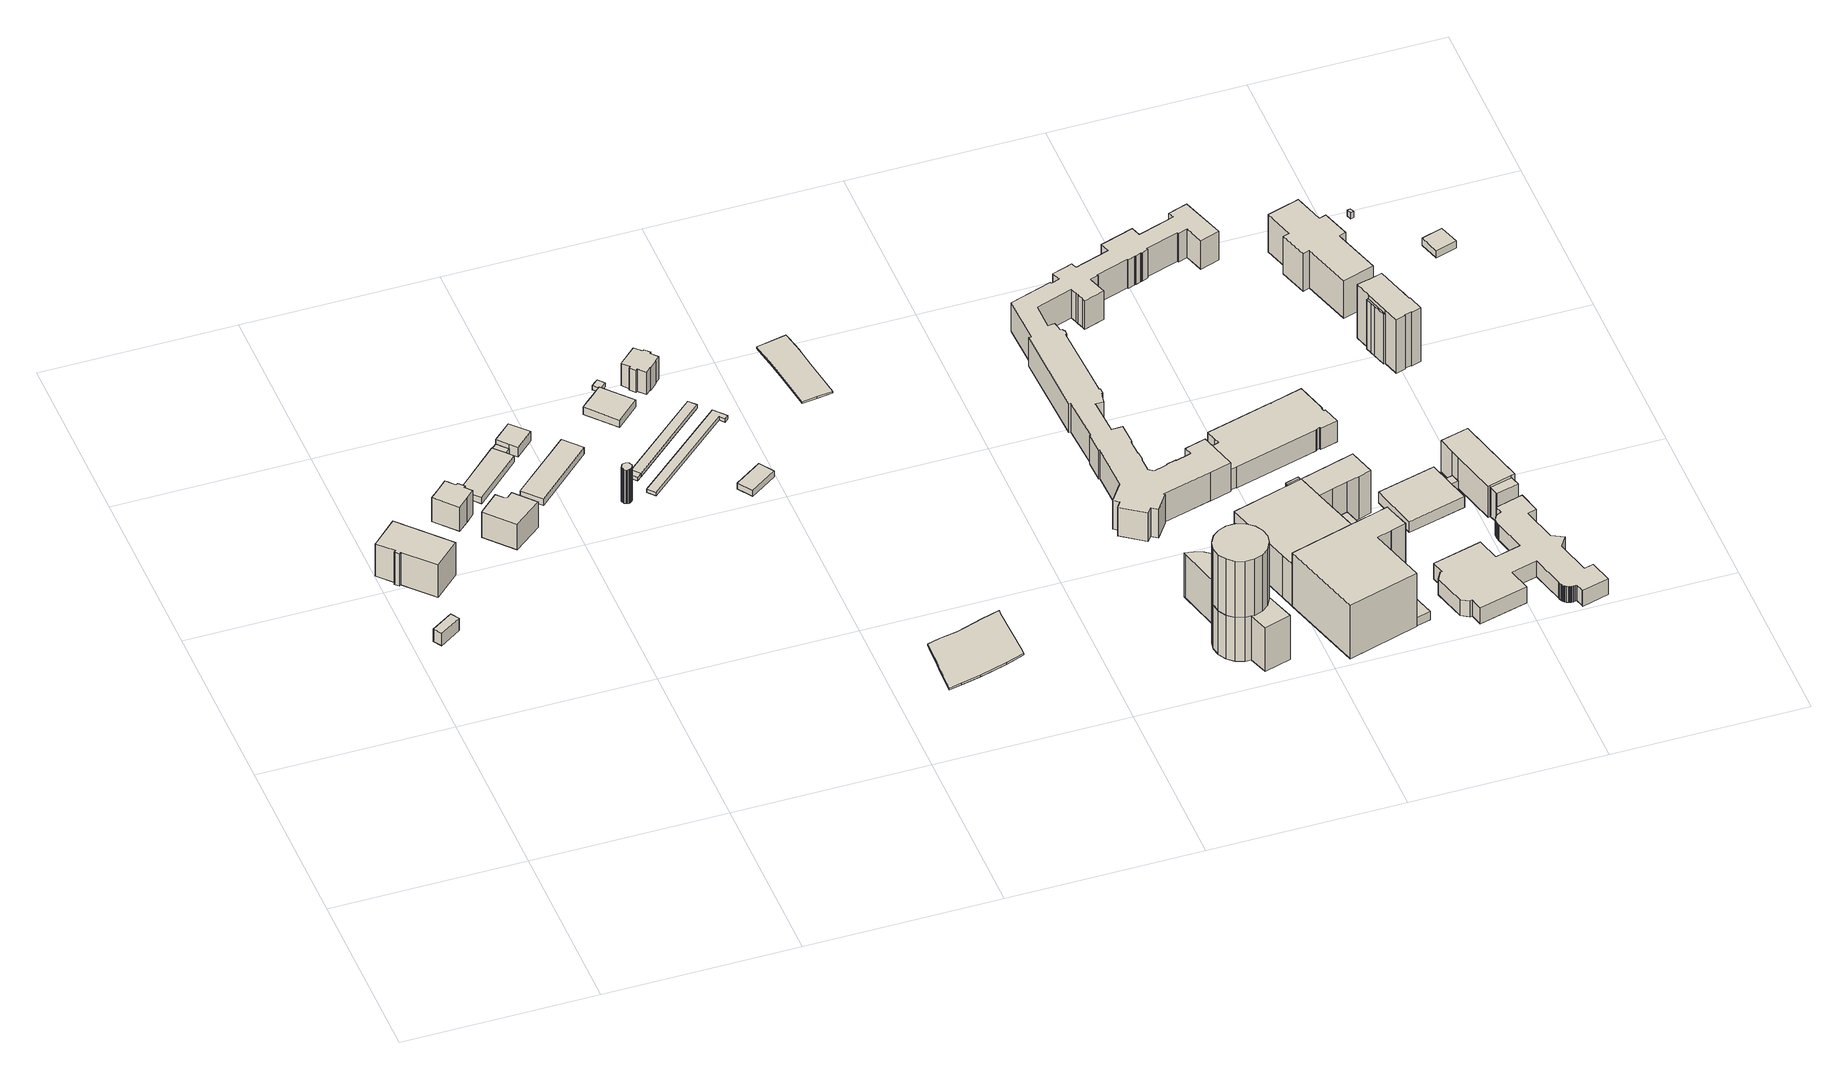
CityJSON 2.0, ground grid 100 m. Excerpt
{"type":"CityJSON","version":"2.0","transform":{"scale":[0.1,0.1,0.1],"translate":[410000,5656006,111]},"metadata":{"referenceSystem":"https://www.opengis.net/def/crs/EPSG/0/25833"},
"CityObjects":{
"building1":{"type":"Building","attributes":{"Gemeindeschluessel":14612000,"Dachorientierung":0,"MittlereTraufHoehe":121.78,"ObjektHoehe":7.71,"BodenHoehe":114.07,"Geometrietyp2DReferenz":"3000","BezugspunktDach":"2000","AbsoluteHoehe":121.78,"Dachflaeche":65.13,"measuredHeight":7.71,"function":"31001_9998","storeysAboveGround":3},"geometry":[{"type":"Solid","lod":"1","boundaries":[[[[0,1,2,3]],[[4,5,6,7]],[[3,5,4,0]],[[2,6,5,3]],[[1,7,6,2]],[[0,4,7,1]]]]}]},
"building2":{"type":"Building","attributes":{"name":"153. Grundschule","Dachtyp_tdc":"tdcHipRoof","Gemeindeschluessel":14612000,"Dachneigung":23.46,"QualitaetDacherkennung":76,"Geometrietyp2DReferenz":"3000","measuredHeight":22.4,"function":"31001_3021","roofType":"3200"},"geometry":[{"type":"Solid","lod":"1","boundaries":[[[[8,9,10,11,12,13,14,15,16]],[[17,18,19,20,21,22,23,24,25]],[[16,18,17,8]],[[15,19,18,16]],[[14,20,19,15]],[[13,21,20,14]],[[12,22,21,13]],[[11,23,22,12]],[[10,24,23,11]],[[9,25,24,10]],[[8,17,25,9]]]]}]},
"building3":{"type":"Building","attributes":{"Dachtyp_tdc":"tdcGableRoof","Gemeindeschluessel":14612000,"Dachneigung":35.32,"QualitaetDacherkennung":46,"Geometrietyp2DReferenz":"3000","measuredHeight":17.51,"function":"31001_9998","roofType":"3100"},"geometry":[{"type":"Solid","lod":"1","boundaries":[[[[26,27,28,29,30,31,32,33,34,35,36,37,38]],[[39,40,41,42,43,44,45,46,47,48,49,50,51]],[[38,40,39,26]],[[37,41,40,38]],[[36,42,41,37]],[[35,43,42,36]],[[34,44,43,35]],[[33,45,44,34]],[[32,46,45,33]],[[31,47,46,32]],[[30,48,47,31]],[[29,49,48,30]],[[28,50,49,29]],[[27,51,50,28]],[[26,39,51,27]]]]}]},
"building4":{"type":"Building","attributes":{"Dachtyp_tdc":"tdcFreeFormRoof","Gemeindeschluessel":14612000,"Dachneigung":32.53,"QualitaetDacherkennung":15,"Geometrietyp2DReferenz":"3000","measuredHeight":18.44,"function":"31001_9998","roofType":"5000"},"geometry":[{"type":"Solid","lod":"1","boundaries":[[[[52,53,54,55,56,57,58]],[[59,60,61,62,63,64,65]],[[58,60,59,52]],[[57,61,60,58]],[[56,62,61,57]],[[55,63,62,56]],[[54,64,63,55]],[[53,65,64,54]],[[52,59,65,53]]]]}]},
"building5":{"type":"Building","attributes":{"Gemeindeschluessel":14612000,"Geometrietyp2DReferenz":"3000","function":"31001_9998","roofType":"9999"},"children":["building5-1","building5-2","building5-3","building5-4"]},
"building5-1":{"type":"BuildingPart","attributes":{"Dachtyp_tdc":"tdcPolyFlatRoof","Dachneigung":0,"QualitaetDacherkennung":52,"Geometrietyp2DReferenz":"3000","measuredHeight":3.19,"roofType":"1000"},"parents":["building5"],"geometry":[{"type":"Solid","lod":"1","boundaries":[[[[66,67,68,69]],[[70,71,72,73]],[[69,71,70,66]],[[68,72,71,69]],[[67,73,72,68]],[[66,70,73,67]]]]}]},
"building5-2":{"type":"BuildingPart","attributes":{"Dachtyp_tdc":"tdcPolyFlatRoof","Dachneigung":0,"QualitaetDacherkennung":56,"Geometrietyp2DReferenz":"3000","measuredHeight":6,"roofType":"1000"},"parents":["building5"],"geometry":[{"type":"Solid","lod":"1","boundaries":[[[[74,75,76,77,78]],[[71,79,80,81,72]],[[78,79,71,74]],[[77,80,79,78]],[[76,81,80,77]],[[75,72,81,76]],[[74,71,72,75]]]]}]},
"building5-3":{"type":"BuildingPart","attributes":{"Dachtyp_tdc":"tdcPolyFlatRoof","Dachneigung":0,"QualitaetDacherkennung":51,"Geometrietyp2DReferenz":"3000","measuredHeight":2.99,"roofType":"1000"},"parents":["building5"],"geometry":[{"type":"Solid","lod":"1","boundaries":[[[[82,83,84,85]],[[86,87,46,45]],[[85,87,86,82]],[[84,46,87,85]],[[83,45,46,84]],[[82,86,45,83]]]]}]},
"building5-4":{"type":"BuildingPart","attributes":{"Dachtyp_tdc":"tdcPolyFlatRoof","Dachneigung":0,"QualitaetDacherkennung":60,"Geometrietyp2DReferenz":"3000","measuredHeight":3.89,"roofType":"1000"},"parents":["building5"],"geometry":[{"type":"Solid","lod":"1","boundaries":[[[[88,89,90,91,92,93,94,95]],[[70,73,96,97,87,86,98,99]],[[95,73,70,88]],[[94,96,73,95]],[[93,97,96,94]],[[92,87,97,93]],[[91,86,87,92]],[[90,98,86,91]],[[89,99,98,90]],[[88,70,99,89]]]]}]},
"building6":{"type":"Building","attributes":{"Dachtyp_tdc":"tdcGableRoof","Gemeindeschluessel":14612000,"Dachneigung":13.97,"QualitaetDacherkennung":91,"Geometrietyp2DReferenz":"3000","measuredHeight":4.96,"function":"31001_9998","roofType":"3100"},"geometry":[{"type":"Solid","lod":"1","boundaries":[[[[100,101,102,103]],[[104,105,106,107]],[[103,105,104,100]],[[102,106,105,103]],[[101,107,106,102]],[[100,104,107,101]]]]}]},
"building7":{"type":"Building","attributes":{"Erfassungsdatum_Objekt":"2021-12-02","BodenHoehe":112.89,"gemHoehe":21,"BauwerkHoehe":21,"Breite":5,"Gemeindeschluessel":"14612000","Geometrietyp2DReferenz":"3000","measuredHeight":21,"function":"51002_1251"},"geometry":[{"type":"Solid","lod":"1","boundaries":[[[[108,109,110,111,112,113,114,115,116,117,118,119,120,121,122,123,124,125,126,127,128,129,130,131,132]],[[133,134,135,136,137,138,139,140,141,142,143,144,145,146,147,148,149,150,151,152,153,154,155,156,157]],[[132,134,133,108]],[[131,135,134,132]],[[130,136,135,131]],[[129,137,136,130]],[[128,138,137,129]],[[127,139,138,128]],[[126,140,139,127]],[[125,141,140,126]],[[124,142,141,125]],[[123,143,142,124]],[[122,144,143,123]],[[121,145,144,122]],[[120,146,145,121]],[[119,147,146,120]],[[118,148,147,119]],[[117,149,148,118]],[[116,150,149,117]],[[115,151,150,116]],[[114,152,151,115]],[[113,153,152,114]],[[112,154,153,113]],[[111,155,154,112]],[[110,156,155,111]],[[109,157,156,110]],[[108,133,157,109]]]]}]},
"building8":{"type":"Building","attributes":{"Dachtyp_tdc":"tdcPolyFlatRoof","Gemeindeschluessel":14612000,"Dachneigung":2.73,"QualitaetDacherkennung":64,"Geometrietyp2DReferenz":"3000","measuredHeight":2.31,"function":"31001_2463","roofType":"2100"},"geometry":[{"type":"Solid","lod":"1","boundaries":[[[[158,159,160,161]],[[162,163,164,165]],[[161,163,162,158]],[[160,164,163,161]],[[159,165,164,160]],[[158,162,165,159]]]]}]},
"building9":{"type":"Building","attributes":{"Dachtyp_tdc":"tdcPolyFlatRoof","Gemeindeschluessel":14612000,"Dachneigung":0,"QualitaetDacherkennung":75,"Geometrietyp2DReferenz":"3000","measuredHeight":4.46,"function":"31001_9998","roofType":"1000"},"geometry":[{"type":"Solid","lod":"1","boundaries":[[[[166,167,168,169,170,171,172,173,174]],[[175,176,177,178,179,180,181,182,183]],[[174,176,175,166]],[[173,177,176,174]],[[172,178,177,173]],[[171,179,178,172]],[[170,180,179,171]],[[169,181,180,170]],[[168,182,181,169]],[[167,183,182,168]],[[166,175,183,167]]]]}]},
"building10":{"type":"Building","attributes":{"Dachtyp_tdc":"tdcPolyFlatRoof","Gemeindeschluessel":14612000,"Dachneigung":4.22,"QualitaetDacherkennung":66,"Geometrietyp2DReferenz":"3000","measuredHeight":2.75,"function":"31001_9998","roofType":"2100"},"geometry":[{"type":"Solid","lod":"1","boundaries":[[[[184,185,186,187,188,189]],[[190,191,192,193,194,195]],[[189,191,190,184]],[[188,192,191,189]],[[187,193,192,188]],[[186,194,193,187]],[[185,195,194,186]],[[184,190,195,185]]]]}]},
"building11":{"type":"Building","attributes":{"Dachtyp_tdc":"tdcPolyFlatRoof","Gemeindeschluessel":14612000,"Dachneigung":0,"QualitaetDacherkennung":88,"Geometrietyp2DReferenz":"3000","measuredHeight":2.2,"function":"31001_2463","roofType":"1000"},"geometry":[{"type":"Solid","lod":"1","boundaries":[[[[196,197,160,159]],[[198,165,164,199]],[[159,165,198,196]],[[160,164,165,159]],[[197,199,164,160]],[[196,198,199,197]]]]}]},
"building12":{"type":"Building","attributes":{"Dachtyp_tdc":"tdcPolyFlatRoof","Gemeindeschluessel":14612000,"Dachneigung":2.64,"QualitaetDacherkennung":88,"Geometrietyp2DReferenz":"3000","measuredHeight":2.42,"function":"31001_2463","roofType":"2100"},"geometry":[{"type":"Solid","lod":"1","boundaries":[[[[200,201,202,203,204,205]],[[206,207,208,209,210,211]],[[205,207,206,200]],[[204,208,207,205]],[[203,209,208,204]],[[202,210,209,203]],[[201,211,210,202]],[[200,206,211,201]]]]}]},
"building13":{"type":"Building","attributes":{"Dachtyp_tdc":"tdcPolyFlatRoof","Gemeindeschluessel":14612000,"Dachneigung":0,"QualitaetDacherkennung":84,"Geometrietyp2DReferenz":"3000","measuredHeight":3.71,"function":"31001_9998","roofType":"1000"},"geometry":[{"type":"Solid","lod":"1","boundaries":[[[[212,213,214,215]],[[216,217,218,219]],[[215,217,216,212]],[[214,218,217,215]],[[213,219,218,214]],[[212,216,219,213]]]]}]},
"building14":{"type":"Building","attributes":{"Dachtyp_tdc":"tdcCutTentRoof","Gemeindeschluessel":14612000,"Dachneigung":46.16,"QualitaetDacherkennung":36,"Geometrietyp2DReferenz":"3000","measuredHeight":16.65,"function":"31001_9998","roofType":"9999"},"geometry":[{"type":"Solid","lod":"1","boundaries":[[[[220,221,222,223,224,225,226,227,228,229,230,231,232,233,234,235]],[[236,237,238,239,240,241,242,243,244,245,246,247,248,249,250,251]],[[235,237,236,220]],[[234,238,237,235]],[[233,239,238,234]],[[232,240,239,233]],[[231,241,240,232]],[[230,242,241,231]],[[229,243,242,230]],[[228,244,243,229]],[[227,245,244,228]],[[226,246,245,227]],[[225,247,246,226]],[[224,248,247,225]],[[223,249,248,224]],[[222,250,249,223]],[[221,251,250,222]],[[220,236,251,221]]]]}]},
"building15":{"type":"Building","attributes":{"Erfassungsdatum_Objekt":"2021-12-02","BodenHoehe":115.44,"gemHoehe":0,"BauwerkHoehe":1,"Gemeindeschluessel":"14612000","Geometrietyp2DReferenz":"3000","measuredHeight":1,"function":"53001_1800"},"geometry":[{"type":"Solid","lod":"1","boundaries":[[[[252,253,254,255,256,257,258,259,260,261,262,263,264,265,266,267]],[[268,269,270,271,272,273,274,275,276,277,278,279,280,281,282,283]],[[267,269,268,252]],[[266,270,269,267]],[[265,271,270,266]],[[264,272,271,265]],[[263,273,272,264]],[[262,274,273,263]],[[261,275,274,262]],[[260,276,275,261]],[[259,277,276,260]],[[258,278,277,259]],[[257,279,278,258]],[[256,280,279,257]],[[255,281,280,256]],[[254,282,281,255]],[[253,283,282,254]],[[252,268,283,253]]]]}]},
"building16":{"type":"Building","attributes":{"Erfassungsdatum_Objekt":"2021-12-02","BodenHoehe":116.14,"gemHoehe":0,"BauwerkHoehe":1,"Breite":16,"Gemeindeschluessel":"14612000","Geometrietyp2DReferenz":"3000","measuredHeight":1,"function":"53001_1800"},"geometry":[{"type":"Solid","lod":"1","boundaries":[[[[284,285,286,287,288,289,290,291,292,293,294,295,296,297]],[[298,299,300,301,302,303,304,305,306,307,308,309,310,311]],[[297,299,298,284]],[[296,300,299,297]],[[295,301,300,296]],[[294,302,301,295]],[[293,303,302,294]],[[292,304,303,293]],[[291,305,304,292]],[[290,306,305,291]],[[289,307,306,290]],[[288,308,307,289]],[[287,309,308,288]],[[286,310,309,287]],[[285,311,310,286]],[[284,298,311,285]]]]}]},
"building17":{"type":"Building","attributes":{"name":"World Trade Center","Gemeindeschluessel":14612000,"Dachneigung":90,"Dachorientierung":0,"MittlereTraufHoehe":142.09,"QualitaetDacherkennung":100,"ObjektHoehe":27.25,"BodenHoehe":114.84,"Geometrietyp2DReferenz":"3000","AbsoluteHoehe":142.09,"Dachflaeche":1074.42,"measuredHeight":27.25,"function":"31001_9998","roofType":"1000","storeysAboveGround":9},"children":["building17-1"],"geometry":[{"type":"Solid","lod":"1","boundaries":[[[[312,313,314,315,316,317,318,319,320,321,322,323,324,325,326,327,328,329,330,331,332,333,334,335,336,337,338,339,340,341,342]],[[343,344,345,346,347,348,349,350,351,352,353,354,355,356,357,358,359,360,361,362,363,364,365,366,367,368,369,370,371,372,373]],[[342,344,343,312]],[[341,345,344,342]],[[340,346,345,341]],[[339,347,346,340]],[[338,348,347,339]],[[337,349,348,338]],[[336,350,349,337]],[[335,351,350,336]],[[334,352,351,335]],[[333,353,352,334]],[[332,354,353,333]],[[331,355,354,332]],[[330,356,355,331]],[[329,357,356,330]],[[328,358,357,329]],[[327,359,358,328]],[[326,360,359,327]],[[325,361,360,326]],[[324,362,361,325]],[[323,363,362,324]],[[322,364,363,323]],[[321,365,364,322]],[[320,366,365,321]],[[319,367,366,320]],[[318,368,367,319]],[[317,369,368,318]],[[316,370,369,317]],[[315,371,370,316]],[[314,372,371,315]],[[313,373,372,314]],[[312,343,373,313]]]]}]},
"building17-1":{"type":"BuildingPart","attributes":{"Dachneigung":90,"Dachorientierung":0,"MittlereTraufHoehe":177.1,"QualitaetDacherkennung":100,"BodenHoehe":142.09,"ObjektTeilHoehe":35,"Geometrietyp2DReferenz":"3000","AbsoluteHoehe":177.1,"Dachflaeche":557.59,"measuredHeight":35,"roofType":"1000","storeysAboveGround":12},"parents":["building17"],"geometry":[{"type":"Solid","lod":"1","boundaries":[[[[374,375,376,377,378,379,380,381,382,383,384,385,386,387,388,389,390,391]],[[392,393,394,395,333,332,331,330,329,328,327,326,396,397,398,340,339,338]],[[391,393,392,374]],[[390,394,393,391]],[[389,395,394,390]],[[388,333,395,389]],[[387,332,333,388]],[[386,331,332,387]],[[385,330,331,386]],[[384,329,330,385]],[[383,328,329,384]],[[382,327,328,383]],[[381,326,327,382]],[[380,396,326,381]],[[379,397,396,380]],[[378,398,397,379]],[[377,340,398,378]],[[376,339,340,377]],[[375,338,339,376]],[[374,392,338,375]]]]}]},
"building18":{"type":"Building","attributes":{"name":"World Trade Center","Gemeindeschluessel":14612000,"Geometrietyp2DReferenz":"3000","function":"31001_9998","roofType":"9999"},"children":["building18-1","building18-2"]},
"building18-1":{"type":"BuildingPart","attributes":{"Dachtyp_tdc":"tdcPolyFlatRoof","Dachneigung":0,"QualitaetDacherkennung":38,"Geometrietyp2DReferenz":"3000","measuredHeight":26.27,"roofType":"1000"},"parents":["building18"],"geometry":[{"type":"Solid","lod":"1","boundaries":[[[[399,400,401,402,403,404,405,406,407,408]],[[409,410,411,412,413,414,415,416,417,418]],[[408,410,409,399]],[[407,411,410,408]],[[406,412,411,407]],[[405,413,412,406]],[[404,414,413,405]],[[403,415,414,404]],[[402,416,415,403]],[[401,417,416,402]],[[400,418,417,401]],[[399,409,418,400]]]]}]},
"building18-2":{"type":"BuildingPart","attributes":{"Dachtyp_tdc":"tdcPolyFlatRoof","Dachneigung":9.06,"QualitaetDacherkennung":52,"Geometrietyp2DReferenz":"3000","measuredHeight":27.21,"roofType":"2100"},"parents":["building18"],"geometry":[{"type":"Solid","lod":"1","boundaries":[[[[419,420,421,422]],[[423,413,412,424]],[[422,413,423,419]],[[421,412,413,422]],[[420,424,412,421]],[[419,423,424,420]]]]}]},
"building19":{"type":"Building","attributes":{"name":"World Trade Center","Dachtyp_tdc":"tdcPolyFlatRoof","Gemeindeschluessel":14612000,"Dachneigung":0,"QualitaetDacherkennung":40,"Geometrietyp2DReferenz":"3000","measuredHeight":33.19,"function":"31001_9998","roofType":"1000"},"geometry":[{"type":"Solid","lod":"1","boundaries":[[[[425,426,427,428,429,430,431,432,433,434,435,436,437]],[[438,439,440,441,409,418,442,443,444,445,446,447,448]],[[437,439,438,425]],[[436,440,439,437]],[[435,441,440,436]],[[434,409,441,435]],[[433,418,409,434]],[[432,442,418,433]],[[431,443,442,432]],[[430,444,443,431]],[[429,445,444,430]],[[428,446,445,429]],[[427,447,446,428]],[[426,448,447,427]],[[425,438,448,426]]]]}]},
"building20":{"type":"Building","attributes":{"name":"World Trade Center","Dachtyp_tdc":"tdcPolyFlatRoof","Gemeindeschluessel":14612000,"Dachneigung":0,"QualitaetDacherkennung":74,"Geometrietyp2DReferenz":"3000","measuredHeight":5.16,"function":"31001_9998","roofType":"1000"},"geometry":[{"type":"Solid","lod":"1","boundaries":[[[[449,450,451,452]],[[453,454,455,456]],[[452,454,453,449]],[[451,455,454,452]],[[450,456,455,451]],[[449,453,456,450]]]]}]},
"building21":{"type":"Building","attributes":{"Dachtyp_tdc":"tdcFreeFormRoof","Gemeindeschluessel":14612000,"Dachneigung":39.36,"QualitaetDacherkennung":4,"Geometrietyp2DReferenz":"3000","measuredHeight":22.09,"function":"31001_9998","roofType":"5000"},"geometry":[{"type":"Solid","lod":"1","boundaries":[[[[457,458,459,460,461,462,463,464,465,466,467,468,469,470,471,472,473,474,475,476,477,478,479,480,481,482,483,484,485,486,487,488,489,490,491,492,493,494,495,496,497,498,499,500,501,502,503,504,505,506,507,508,509,510,511,512,513,514,515,516,517,518,519,520,521,522,523,524,525,526,527,528,529,530,531,532,533,534,535,536,537,538,539,540,541,542,543,544,545,546,547,548,549,550,551,552,553,554,555]],[[556,557,558,559,560,561,562,563,564,565,566,567,568,569,570,571,572,573,574,575,576,577,578,579,580,581,582,583,584,585,586,587,588,589,590,591,592,593,594,595,596,597,598,599,600,601,602,603,604,605,606,607,608,609,610,611,612,613,614,615,616,617,618,619,620,621,622,623,624,625,626,627,628,629,630,631,632,633,634,635,636,637,638,639,640,641,642,643,644,645,646,647,648,649,650,651,652,653,654]],[[555,557,556,457]],[[554,558,557,555]],[[553,559,558,554]],[[552,560,559,553]],[[551,561,560,552]],[[550,562,561,551]],[[549,563,562,550]],[[548,564,563,549]],[[547,565,564,548]],[[546,566,565,547]],[[545,567,566,546]],[[544,568,567,545]],[[543,569,568,544]],[[542,570,569,543]],[[541,571,570,542]],[[540,572,571,541]],[[539,573,572,540]],[[538,574,573,539]],[[537,575,574,538]],[[536,576,575,537]],[[535,577,576,536]],[[534,578,577,535]],[[533,579,578,534]],[[532,580,579,533]],[[531,581,580,532]],[[530,582,581,531]],[[529,583,582,530]],[[528,584,583,529]],[[527,585,584,528]],[[526,586,585,527]],[[525,587,586,526]],[[524,588,587,525]],[[523,589,588,524]],[[522,590,589,523]],[[521,591,590,522]],[[520,592,591,521]],[[519,593,592,520]],[[518,594,593,519]],[[517,595,594,518]],[[516,596,595,517]],[[515,597,596,516]],[[514,598,597,515]],[[513,599,598,514]],[[512,600,599,513]],[[511,601,600,512]],[[510,602,601,511]],[[509,603,602,510]],[[508,604,603,509]],[[507,605,604,508]],[[506,606,605,507]],[[505,607,606,506]],[[504,608,607,505]],[[503,609,608,504]],[[502,610,609,503]],[[501,611,610,502]],[[500,612,611,501]],[[499,613,612,500]],[[498,614,613,499]],[[497,615,614,498]],[[496,616,615,497]],[[495,617,616,496]],[[494,618,617,495]],[[493,619,618,494]],[[492,620,619,493]],[[491,621,620,492]],[[490,622,621,491]],[[489,623,622,490]],[[488,624,623,489]],[[487,625,624,488]],[[486,626,625,487]],[[485,627,626,486]],[[484,628,627,485]],[[483,629,628,484]],[[482,630,629,483]],[[481,631,630,482]],[[480,632,631,481]],[[479,633,632,480]],[[478,634,633,479]],[[477,635,634,478]],[[476,636,635,477]],[[475,637,636,476]],[[474,638,637,475]],[[473,639,638,474]],[[472,640,639,473]],[[471,641,640,472]],[[470,642,641,471]],[[469,643,642,470]],[[468,644,643,469]],[[467,645,644,468]],[[466,646,645,467]],[[465,647,646,466]],[[464,648,647,465]],[[463,649,648,464]],[[462,650,649,463]],[[461,651,650,462]],[[460,652,651,461]],[[459,653,652,460]],[[458,654,653,459]],[[457,556,654,458]]]]}]},
"building22":{"type":"Building","attributes":{"name":"World Trade Center","Dachtyp_tdc":"tdcFreeFormRoof","Gemeindeschluessel":14612000,"Dachneigung":30.04,"QualitaetDacherkennung":3,"Geometrietyp2DReferenz":"3000","measuredHeight":8.52,"function":"31001_9998","roofType":"5000"},"geometry":[{"type":"Solid","lod":"1","boundaries":[[[[655,656,657,658]],[[659,660,661,662]],[[658,660,659,655]],[[657,661,660,658]],[[656,662,661,657]],[[655,659,662,656]]]]}]},
"building23":{"type":"Building","attributes":{"name":"World Trade Center","Dachtyp_tdc":"tdcPolyFlatRoof","Gemeindeschluessel":14612000,"Dachneigung":0,"QualitaetDacherkennung":66,"Geometrietyp2DReferenz":"3000","measuredHeight":26.63,"function":"31001_9998","roofType":"1000"},"geometry":[{"type":"Solid","lod":"1","boundaries":[[[[403,663,664,665,666,667,668,404]],[[669,670,671,672,673,674,675,676]],[[404,670,669,403]],[[668,671,670,404]],[[667,672,671,668]],[[666,673,672,667]],[[665,674,673,666]],[[664,675,674,665]],[[663,676,675,664]],[[403,669,676,663]]]]}]},
"building24":{"type":"Building","attributes":{"Dachtyp_tdc":"tdcFreeFormRoof","Gemeindeschluessel":14612000,"Dachneigung":29.68,"QualitaetDacherkennung":34,"Geometrietyp2DReferenz":"3000","measuredHeight":18.39,"function":"31001_9998","roofType":"5000"},"geometry":[{"type":"Solid","lod":"1","boundaries":[[[[677,678,679,680,681,682,683,684,685,686,687,688,689,690,691,692,693,694,695,696,697,698,699]],[[700,701,702,703,704,705,706,707,708,709,710,711,712,713,714,715,716,717,718,719,720,721,722]],[[699,701,700,677]],[[698,702,701,699]],[[697,703,702,698]],[[696,704,703,697]],[[695,705,704,696]],[[694,706,705,695]],[[693,707,706,694]],[[692,708,707,693]],[[691,709,708,692]],[[690,710,709,691]],[[689,711,710,690]],[[688,712,711,689]],[[687,713,712,688]],[[686,714,713,687]],[[685,715,714,686]],[[684,716,715,685]],[[683,717,716,684]],[[682,718,717,683]],[[681,719,718,682]],[[680,720,719,681]],[[679,721,720,680]],[[678,722,721,679]],[[677,700,722,678]]]]}]},
"building25":{"type":"Building","attributes":{"Dachtyp_tdc":"tdcPolyFlatRoof","Gemeindeschluessel":14612000,"Dachneigung":0,"QualitaetDacherkennung":87,"Geometrietyp2DReferenz":"3000","measuredHeight":6.67,"function":"31001_3211","roofType":"1000"},"geometry":[{"type":"Solid","lod":"1","boundaries":[[[[723,724,725,726,727,728]],[[729,730,731,732,733,734]],[[728,730,729,723]],[[727,731,730,728]],[[726,732,731,727]],[[725,733,732,726]],[[724,734,733,725]],[[723,729,734,724]]]]}]},
"building26":{"type":"Building","attributes":{"name":"Boulevardtheater","Dachtyp_tdc":"tdcFreeFormRoof","Gemeindeschluessel":14612000,"Dachneigung":10.12,"QualitaetDacherkennung":3,"Geometrietyp2DReferenz":"3000","measuredHeight":15.61,"function":"31001_3032","roofType":"5000"},"geometry":[{"type":"Solid","lod":"1","boundaries":[[[[735,736,737,738,739,740,741,742,743,744,745,746,747,748,749,750,751,752,753,754,755,756,757,758,759,760,761,762,763,764,765,766,767,768,769,770,771,772,773,774,775,776,777,778,779,780,781,782,783,784,785,786,787,788,789,790,791,792,793,794,795,796,797,798,799,800,801,802]],[[803,804,805,806,807,808,809,810,811,812,813,814,815,816,817,818,819,820,821,822,823,824,825,826,827,828,829,830,831,832,833,834,835,836,837,838,839,840,841,842,843,844,845,846,847,848,849,850,851,852,853,854,855,856,857,858,859,860,861,862,863,864,865,866,867,868,869,870]],[[802,804,803,735]],[[801,805,804,802]],[[800,806,805,801]],[[799,807,806,800]],[[798,808,807,799]],[[797,809,808,798]],[[796,810,809,797]],[[795,811,810,796]],[[794,812,811,795]],[[793,813,812,794]],[[792,814,813,793]],[[791,815,814,792]],[[790,816,815,791]],[[789,817,816,790]],[[788,818,817,789]],[[787,819,818,788]],[[786,820,819,787]],[[785,821,820,786]],[[784,822,821,785]],[[783,823,822,784]],[[782,824,823,783]],[[781,825,824,782]],[[780,826,825,781]],[[779,827,826,780]],[[778,828,827,779]],[[777,829,828,778]],[[776,830,829,777]],[[775,831,830,776]],[[774,832,831,775]],[[773,833,832,774]],[[772,834,833,773]],[[771,835,834,772]],[[770,836,835,771]],[[769,837,836,770]],[[768,838,837,769]],[[767,839,838,768]],[[766,840,839,767]],[[765,841,840,766]],[[764,842,841,765]],[[763,843,842,764]],[[762,844,843,763]],[[761,845,844,762]],[[760,846,845,761]],[[759,847,846,760]],[[758,848,847,759]],[[757,849,848,758]],[[756,850,849,757]],[[755,851,850,756]],[[754,852,851,755]],[[753,853,852,754]],[[752,854,853,753]],[[751,855,854,752]],[[750,856,855,751]],[[749,857,856,750]],[[748,858,857,749]],[[747,859,858,748]],[[746,860,859,747]],[[745,861,860,746]],[[744,862,861,745]],[[743,863,862,744]],[[742,864,863,743]],[[741,865,864,742]],[[740,866,865,741]],[[739,867,866,740]],[[738,868,867,739]],[[737,869,868,738]],[[736,870,869,737]],[[735,803,870,736]]]]}]},
"building27":{"type":"Building","attributes":{"Gemeindeschluessel":14612000,"Geometrietyp2DReferenz":"3000","function":"31001_9998","roofType":"9999"},"children":["building27-1","building27-2","building27-3"]},
"building27-1":{"type":"BuildingPart","attributes":{"Dachtyp_tdc":"tdcPolyFlatRoof","Dachneigung":0,"QualitaetDacherkennung":61,"Geometrietyp2DReferenz":"3000","measuredHeight":4.5,"roofType":"1000"},"parents":["building27"],"geometry":[{"type":"Solid","lod":"1","boundaries":[[[[871,872,873,874]],[[875,876,877,878]],[[874,876,875,871]],[[873,877,876,874]],[[872,878,877,873]],[[871,875,878,872]]]]}]},
"building27-2":{"type":"BuildingPart","attributes":{"Dachtyp_tdc":"tdcPolyFlatRoof","Dachneigung":0,"QualitaetDacherkennung":68,"Geometrietyp2DReferenz":"3000","measuredHeight":19.43,"roofType":"1000"},"parents":["building27"],"geometry":[{"type":"Solid","lod":"1","boundaries":[[[[879,880,881,882,883,884,885,886]],[[887,888,889,890,875,878,891,892]],[[886,888,887,879]],[[885,889,888,886]],[[884,890,889,885]],[[883,875,890,884]],[[882,878,875,883]],[[881,891,878,882]],[[880,892,891,881]],[[879,887,892,880]]]]}]},
"building27-3":{"type":"BuildingPart","attributes":{"Dachtyp_tdc":"tdcPolyFlatRoof","Dachneigung":0,"QualitaetDacherkennung":75,"Geometrietyp2DReferenz":"3000","measuredHeight":18.34,"roofType":"1000"},"parents":["building27"],"geometry":[{"type":"Solid","lod":"1","boundaries":[[[[893,894,895,896,897,898]],[[899,900,901,889,888,902]],[[898,900,899,893]],[[897,901,900,898]],[[896,889,901,897]],[[895,888,889,896]],[[894,902,888,895]],[[893,899,902,894]]]]}]},
"building28":{"type":"Building","attributes":{"Gemeindeschluessel":14612000,"Geometrietyp2DReferenz":"3000","function":"31001_9998","roofType":"9999"},"children":["building28-1","building28-2","building28-3","building28-4"]},
"building28-1":{"type":"BuildingPart","attributes":{"Dachtyp_tdc":"tdcPolyFlatRoof","Dachneigung":0,"QualitaetDacherkennung":44,"Geometrietyp2DReferenz":"3000","measuredHeight":3.29,"roofType":"1000"},"parents":["building28"],"geometry":[{"type":"Solid","lod":"1","boundaries":[[[[903,904,905,906,907,908]],[[909,910,911,912,913,914]],[[907,910,909,908]],[[906,911,910,907]],[[905,912,911,906]],[[904,913,912,905]],[[903,914,913,904]],[[908,909,914,903]]]]}]},
"building28-2":{"type":"BuildingPart","attributes":{"Dachtyp_tdc":"tdcPolyFlatRoof","Dachneigung":0,"QualitaetDacherkennung":43,"Geometrietyp2DReferenz":"3000","measuredHeight":33.38,"roofType":"1000"},"parents":["building28"],"geometry":[{"type":"Solid","lod":"1","boundaries":[[[[915,916,917,918,919,920,921,922,923,924,925,926,927,928,929,930,931,932,933]],[[934,935,936,937,938,939,940,909,914,941,942,943,944,945,946,947,948,949,950]],[[933,935,934,915]],[[932,936,935,933]],[[931,937,936,932]],[[930,938,937,931]],[[929,939,938,930]],[[928,940,939,929]],[[927,909,940,928]],[[926,914,909,927]],[[925,941,914,926]],[[924,942,941,925]],[[923,943,942,924]],[[922,944,943,923]],[[921,945,944,922]],[[920,946,945,921]],[[919,947,946,920]],[[918,948,947,919]],[[917,949,948,918]],[[916,950,949,917]],[[915,934,950,916]]]]}]},
"building28-3":{"type":"BuildingPart","attributes":{"Dachtyp_tdc":"tdcGableRoof","Dachneigung":42.3,"QualitaetDacherkennung":1,"Geometrietyp2DReferenz":"3000","measuredHeight":29.45,"roofType":"3100"},"parents":["building28"],"geometry":[{"type":"Solid","lod":"1","boundaries":[[[[951,952,953,954,955,956,957,958,959,960]],[[961,939,938,962,963,964,965,966,967,940]],[[960,939,961,951]],[[959,938,939,960]],[[958,962,938,959]],[[957,963,962,958]],[[956,964,963,957]],[[955,965,964,956]],[[954,966,965,955]],[[953,967,966,954]],[[952,940,967,953]],[[951,961,940,952]]]]}]},
"building28-4":{"type":"BuildingPart","attributes":{"Dachtyp_tdc":"tdcFreeFormRoof","Dachneigung":19,"QualitaetDacherkennung":18,"Geometrietyp2DReferenz":"3000","measuredHeight":30.93,"roofType":"5000"},"parents":["building28"],"geometry":[{"type":"Solid","lod":"1","boundaries":[[[[968,969,970,971,972,973,974]],[[975,976,977,934,950,949,978]],[[974,976,975,968]],[[973,977,976,974]],[[972,934,977,973]],[[971,950,934,972]],[[970,949,950,971]],[[969,978,949,970]],[[968,975,978,969]]]]}]},
"building29":{"type":"Building","attributes":{"Dachtyp_tdc":"tdcFreeFormRoof","Gemeindeschluessel":14612000,"Dachneigung":30.87,"QualitaetDacherkennung":42,"Geometrietyp2DReferenz":"3000","measuredHeight":25.94,"function":"31001_9998","roofType":"5000"},"geometry":[{"type":"Solid","lod":"1","boundaries":[[[[979,980,981,982,983,984,985,986,987,988,989,990,991,992,993]],[[994,995,996,997,998,999,1000,1001,1002,1003,1004,1005,1006,1007,1008]],[[993,995,994,979]],[[992,996,995,993]],[[991,997,996,992]],[[990,998,997,991]],[[989,999,998,990]],[[988,1000,999,989]],[[987,1001,1000,988]],[[986,1002,1001,987]],[[985,1003,1002,986]],[[984,1004,1003,985]],[[983,1005,1004,984]],[[982,1006,1005,983]],[[981,1007,1006,982]],[[980,1008,1007,981]],[[979,994,1008,980]]]]}]},
"building30":{"type":"Building","attributes":{"Dachtyp_tdc":"tdcPolyFlatRoof","Gemeindeschluessel":14612000,"Dachneigung":3.87,"QualitaetDacherkennung":63,"Geometrietyp2DReferenz":"3000","measuredHeight":3.73,"function":"31001_9998","roofType":"2100"},"geometry":[{"type":"Solid","lod":"1","boundaries":[[[[1009,1010,1011,1012]],[[1013,1014,1015,1016]],[[1012,1014,1013,1009]],[[1011,1015,1014,1012]],[[1010,1016,1015,1011]],[[1009,1013,1016,1010]]]]}]},
"building31":{"type":"Building","attributes":{"Dachtyp_tdc":"tdcPolyFlatRoof","Gemeindeschluessel":14612000,"Dachneigung":0,"QualitaetDacherkennung":72,"Geometrietyp2DReferenz":"3000","measuredHeight":4.49,"function":"31001_9998","roofType":"1000"},"geometry":[{"type":"Solid","lod":"1","boundaries":[[[[1017,1018,1019,1020]],[[1021,1022,1023,1024]],[[1020,1022,1021,1017]],[[1019,1023,1022,1020]],[[1018,1024,1023,1019]],[[1017,1021,1024,1018]]]]}]}
},
"vertices":[
[96,1577,108],[122,1535,108],[234,1608,108],[207,1649,108],[96,1577,31],[207,1649,31],[234,1608,31],[122,1535,31],
[68,2039,211],[87,2019,211],[95,2027,211],[230,1883,211],[360,2004,211],[135,2246,211],[13,2132,211],[4,2124,211],[77,2047,211],[68,2039,9],[77,2047,9],[4,2124,9],[13,2132,9],[135,2246,9],[360,2004,9],[230,1883,9],[95,2027,9],[87,2019,9],
[428,2425,177],[375,2376,177],[475,2268,177],[528,2317,177],[572,2358,177],[541,2391,177],[549,2399,177],[521,2429,177],[512,2421,177],[496,2439,177],[492,2443,177],[478,2459,177],[471,2465,177],[428,2425,27],[471,2465,27],[478,2459,27],[492,2443,27],[496,2439,27],[512,2421,27],[521,2429,27],[549,2399,27],[541,2391,27],[572,2358,27],[528,2317,27],[475,2268,27],[375,2376,27],
[557,2194,186],[684,2055,186],[828,2169,186],[733,2274,186],[706,2249,186],[691,2249,186],[657,2286,186],[557,2194,27],[657,2286,27],[691,2249,27],[706,2249,27],[733,2274,27],[828,2169,27],[684,2055,27],
[798,2727,59],[847,2675,59],[875,2701,59],[827,2754,59],[798,2727,27],[827,2754,27],[875,2701,27],[847,2675,27],
[827,2754,87],[875,2701,87],[907,2668,87],[1000,2754,87],[920,2840,87],[920,2840,27],[1000,2754,27],[907,2668,27],
[576,2481,57],[521,2429,57],[549,2399,57],[605,2450,57],[576,2481,27],[605,2450,27],
[798,2727,66],[557,2502,66],[577,2481,66],[576,2481,66],[605,2450,66],[637,2416,66],[878,2641,66],[847,2675,66],[878,2641,27],[637,2416,27],[577,2481,27],[557,2502,27],
[819,2396,70],[903,2305,70],[1203,2582,70],[1123,2671,70],[819,2396,28],[1123,2671,28],[1203,2582,28],[903,2305,28],
[1260,2216,229],[1263,2209,229],[1267,2202,229],[1274,2198,229],[1276,2197,229],[1281,2195,229],[1289,2195,229],[1293,2197,229],[1296,2198,229],[1303,2202,229],[1305,2205,229],[1307,2209,229],[1309,2213,229],[1310,2216,229],[1310,2224,229],[1307,2231,229],[1303,2238,229],[1296,2242,229],[1289,2245,229],[1281,2245,229],[1276,2243,229],[1274,2242,229],[1267,2238,229],[1263,2231,229],[1260,2224,229],[1260,2216,19],[1260,2224,19],[1263,2231,19],[1267,2238,19],[1274,2242,19],[1276,2243,19],[1281,2245,19],[1289,2245,19],[1296,2242,19],[1303,2238,19],[1307,2231,19],[1310,2224,19],[1310,2216,19],[1309,2213,19],[1307,2209,19],[1305,2205,19],[1303,2202,19],[1296,2198,19],[1293,2197,19],[1289,2195,19],[1281,2195,19],[1276,2197,19],[1274,2198,19],[1267,2202,19],[1263,2209,19],
[1379,2332,39],[1404,2354,39],[1370,2392,39],[1345,2370,39],[1379,2332,17],[1345,2370,17],[1370,2392,17],[1404,2354,17],
[1295,2852,68],[1425,2707,68],[1544,2816,68],[1414,2959,68],[1404,2950,68],[1395,2943,68],[1382,2930,68],[1381,2929,68],[1320,2874,68],[1295,2852,23],[1320,2874,23],[1381,2929,23],[1382,2930,23],[1395,2943,23],[1404,2950,23],[1414,2959,23],[1544,2816,23],[1425,2707,23],
[1413,2974,53],[1427,2967,53],[1456,2993,53],[1427,3026,53],[1415,3015,53],[1393,2995,53],[1413,2974,27],[1393,2995,27],[1415,3015,27],[1427,3026,27],[1456,2993,27],[1427,2967,27],
[1813,2719,39],[1779,2756,39],[1813,2719,17],[1779,2756,17],
[1426,2204,38],[1883,2606,38],[1903,2583,38],[1922,2600,38],[1868,2661,38],[1393,2242,38],[1426,2204,16],[1393,2242,16],[1868,2661,16],[1922,2600,16],[1903,2583,16],[1883,2606,16],
[1974,2102,92],[1924,2176,92],[1784,2081,92],[1834,2008,92],[1974,2102,55],[1834,2008,55],[1784,2081,55],[1924,2176,55],
[1657,3036,156],[1624,3072,156],[1533,2989,156],[1566,2952,156],[1559,2946,156],[1583,2919,156],[1590,2926,156],[1624,2889,156],[1651,2914,156],[1653,2912,156],[1689,2945,156],[1688,2947,156],[1715,2973,156],[1682,3009,156],[1689,3016,156],[1665,3042,156],[1657,3036,16],[1665,3042,16],[1689,3016,16],[1682,3009,16],[1715,2973,16],[1688,2947,16],[1689,2945,16],[1653,2912,16],[1651,2914,16],[1624,2889,16],[1590,2926,16],[1583,2919,16],[1559,2946,16],[1566,2952,16],[1533,2989,16],[1624,3072,16],
[2241,430,54],[2308,444,54],[2410,467,54],[2555,508,54],[2651,544,54],[2652,564,54],[2644,845,54],[2645,865,54],[2551,838,54],[2414,792,54],[2318,775,54],[2252,756,54],[2251,736,54],[2247,615,54],[2246,589,54],[2241,450,54],[2241,430,44],[2241,450,44],[2246,589,44],[2247,615,44],[2251,736,44],[2252,756,44],[2318,775,44],[2414,792,44],[2551,838,44],[2645,865,44],[2644,845,44],[2652,564,44],[2651,544,44],[2555,508,44],[2410,467,44],[2308,444,44],
[2203,2985,61],[2207,2965,61],[2226,2866,61],[2241,2765,61],[2273,2547,61],[2352,2559,61],[2431,2571,61],[2399,2788,61],[2384,2892,61],[2384,2893,61],[2384,2895,61],[2364,2996,61],[2360,3016,61],[2281,3000,61],[2203,2985,51],[2281,3000,51],[2360,3016,51],[2364,2996,51],[2384,2895,51],[2384,2893,51],[2384,2892,51],[2399,2788,51],[2431,2571,51],[2352,2559,51],[2273,2547,51],[2241,2765,51],[2226,2866,51],[2207,2965,51],
[3679,553,311],[3668,572,311],[3665,577,311],[3652,600,311],[3638,616,311],[3628,626,311],[3622,631,311],[3605,644,311],[3587,655,311],[3565,665,311],[3543,673,311],[3519,679,311],[3496,682,311],[3500,669,311],[3568,407,311],[3532,377,311],[3509,337,311],[3501,291,311],[3509,245,311],[3532,204,311],[3568,174,311],[3612,158,311],[3641,158,311],[3675,59,311],[3813,100,311],[3764,257,311],[3770,291,311],[3762,337,311],[3738,377,311],[3722,392,311],[3706,463,311],[3679,553,38],[3706,463,38],[3722,392,38],[3738,377,38],[3762,337,38],[3770,291,38],[3764,257,38],[3813,100,38],[3675,59,38],[3641,158,38],[3612,158,38],[3568,174,38],[3532,204,38],[3509,245,38],[3501,291,38],[3509,337,38],[3532,377,38],[3568,407,38],[3500,669,38],[3496,682,38],[3519,679,38],[3543,673,38],[3565,665,38],[3587,655,38],[3605,644,38],[3622,631,38],[3628,626,38],[3638,616,38],[3652,600,38],[3665,577,38],[3668,572,38],
[3762,245,661],[3770,291,661],[3762,337,661],[3738,377,661],[3703,407,661],[3659,423,661],[3612,423,661],[3568,407,661],[3532,377,661],[3509,337,661],[3501,291,661],[3509,245,661],[3532,204,661],[3568,174,661],[3612,158,661],[3659,158,661],[3703,174,661],[3738,204,661],[3762,245,311],[3738,204,311],[3703,174,311],[3659,158,311],[3612,423,311],[3659,423,311],[3703,407,311],
[3951,456,294],[4322,565,294],[4320,573,294],[4235,858,294],[4233,866,294],[4192,1005,294],[4184,1002,294],[4115,982,294],[3822,895,294],[3930,529,294],[3951,456,31],[3930,529,31],[3822,895,31],[4115,982,31],[4184,1002,31],[4192,1005,31],[4233,866,31],[4235,858,31],[4320,573,31],[4322,565,31],
[4181,1014,302],[4112,994,302],[4115,982,302],[4184,1002,302],[4181,1014,31],[4112,994,31],
[4436,448,363],[4441,449,363],[4518,472,363],[4510,498,363],[4485,584,363],[4477,610,363],[4401,588,363],[4323,565,363],[4322,565,363],[3951,456,363],[4081,17,363],[4450,125,363],[4362,426,363],[4436,448,31],[4362,426,31],[4450,125,31],[4081,17,31],[4323,565,31],[4401,588,31],[4477,610,31],[4485,584,31],[4510,498,31],[4518,472,31],[4441,449,31],
[4524,146,85],[4436,448,85],[4362,426,85],[4450,125,85],[4524,146,34],[4450,125,34],[4362,426,34],[4436,448,34],
[3378,1240,198],[3356,1209,198],[3477,1122,198],[3500,1151,198],[3530,1130,198],[3596,1220,198],[3590,1224,198],[3845,1295,198],[3846,1292,198],[3958,1323,198],[3956,1332,198],[3923,1449,198],[3905,1510,198],[3901,1522,198],[3791,1491,198],[3804,1448,198],[3723,1425,198],[3722,1429,198],[3676,1416,198],[3672,1415,198],[3672,1412,198],[3671,1411,198],[3602,1392,198],[3577,1411,198],[3574,1488,198],[3578,1488,198],[3576,1536,198],[3572,1536,198],[3568,1622,198],[3574,1622,198],[3569,1735,198],[3512,1733,198],[3502,1926,198],[3545,1928,198],[3552,1975,198],[3556,1975,198],[3555,1987,198],[3562,1987,198],[3560,2020,198],[3554,2019,198],[3537,2435,198],[3544,2436,198],[3543,2462,198],[3536,2462,198],[3536,2473,198],[3525,2473,198],[3515,2524,198],[3480,2520,198],[3477,2658,198],[3670,2723,198],[3681,2688,198],[3686,2674,198],[3697,2641,198],[3702,2627,198],[3808,2663,198],[3776,2759,198],[3820,2773,198],[3818,2777,198],[3987,2833,198],[3989,2829,198],[4025,2841,198],[4030,2843,198],[4034,2844,198],[4061,2853,198],[4065,2855,198],[4070,2856,198],[4100,2866,198],[4098,2874,198],[4270,2931,198],[4273,2924,198],[4321,2940,198],[4354,2840,198],[4455,2874,198],[4378,3106,198],[4277,3072,198],[4288,3042,198],[4224,3020,198],[4098,2978,198],[4081,3029,198],[3908,2972,198],[3925,2922,198],[3742,2861,198],[3732,2891,198],[3625,2856,198],[3640,2810,198],[3597,2795,198],[3594,2803,198],[3373,2730,198],[3383,2472,198],[3367,2472,198],[3386,1968,198],[3396,1969,198],[3408,1729,198],[3403,1729,198],[3407,1615,198],[3413,1616,198],[3421,1350,198],[3416,1353,198],[3350,1262,198],[3378,1240,20],[3350,1262,20],[3416,1353,20],[3421,1350,20],[3413,1616,20],[3407,1615,20],[3403,1729,20],[3408,1729,20],[3396,1969,20],[3386,1968,20],[3367,2472,20],[3383,2472,20],[3373,2730,20],[3594,2803,20],[3597,2795,20],[3640,2810,20],[3625,2856,20],[3732,2891,20],[3742,2861,20],[3925,2922,20],[3908,2972,20],[4081,3029,20],[4098,2978,20],[4224,3020,20],[4288,3042,20],[4277,3072,20],[4378,3106,20],[4455,2874,20],[4354,2840,20],[4321,2940,20],[4273,2924,20],[4270,2931,20],[4098,2874,20],[4100,2866,20],[4070,2856,20],[4065,2855,20],[4061,2853,20],[4034,2844,20],[4030,2843,20],[4025,2841,20],[3989,2829,20],[3987,2833,20],[3818,2777,20],[3820,2773,20],[3776,2759,20],[3808,2663,20],[3702,2627,20],[3697,2641,20],[3686,2674,20],[3681,2688,20],[3670,2723,20],[3477,2658,20],[3480,2520,20],[3515,2524,20],[3525,2473,20],[3536,2473,20],[3536,2462,20],[3543,2462,20],[3544,2436,20],[3537,2435,20],[3554,2019,20],[3560,2020,20],[3562,1987,20],[3555,1987,20],[3556,1975,20],[3552,1975,20],[3545,1928,20],[3502,1926,20],[3512,1733,20],[3569,1735,20],[3574,1622,20],[3568,1622,20],[3572,1536,20],[3576,1536,20],[3578,1488,20],[3574,1488,20],[3577,1411,20],[3602,1392,20],[3671,1411,20],[3672,1412,20],[3672,1415,20],[3676,1416,20],[3722,1429,20],[3723,1425,20],[3804,1448,20],[3791,1491,20],[3901,1522,20],[3905,1510,20],[3923,1449,20],[3956,1332,20],[3958,1323,20],[3846,1292,20],[3845,1295,20],[3590,1224,20],[3596,1220,20],[3530,1130,20],[3500,1151,20],[3477,1122,20],[3356,1209,20],
[4425,784,106],[4387,912,106],[4306,888,106],[4344,760,106],[4425,784,33],[4344,760,33],[4306,888,33],[4387,912,33],
[4234,867,294],[4306,888,294],[4387,912,294],[4453,932,294],[4518,951,294],[4478,1089,294],[4233,866,28],[4192,1005,28],[4478,1089,28],[4518,951,28],[4453,932,28],[4387,912,28],[4306,888,28],[4234,867,28],
[3972,1529,149],[3905,1510,149],[3923,1449,149],[3956,1332,149],[3991,1342,149],[3993,1338,149],[4429,1459,149],[4432,1461,149],[4431,1464,149],[4450,1470,149],[4452,1461,149],[4544,1486,149],[4518,1577,149],[4509,1574,149],[4504,1593,149],[4508,1594,149],[4462,1756,149],[4298,1710,149],[4299,1707,149],[4295,1705,149],[4293,1709,149],[3948,1613,149],[3963,1559,149],[3972,1529,19],[3963,1559,19],[3948,1613,19],[4293,1709,19],[4295,1705,19],[4299,1707,19],[4298,1710,19],[4462,1756,19],[4508,1594,19],[4504,1593,19],[4509,1574,19],[4518,1577,19],[4544,1486,19],[4452,1461,19],[4450,1470,19],[4431,1464,19],[4432,1461,19],[4429,1459,19],[3993,1338,19],[3991,1342,19],[3956,1332,19],[3923,1449,19],[3905,1510,19],
[4645,772,86],[4947,852,86],[4915,972,86],[4903,1018,86],[4882,1096,86],[4580,1017,86],[4645,772,19],[4580,1017,19],[4882,1096,19],[4903,1018,19],[4915,972,19],[4947,852,19],
[5242,330,122],[5280,389,122],[5218,422,122],[5171,603,122],[5219,616,122],[5189,732,122],[5167,726,122],[5052,694,122],[5047,692,122],[5058,652,122],[5053,651,122],[5050,649,122],[5045,648,122],[5041,645,122],[5037,644,122],[5033,641,122],[5030,638,122],[5027,635,122],[5025,632,122],[5022,629,122],[5020,626,122],[5018,622,122],[5017,619,122],[5015,615,122],[5014,607,122],[5013,600,122],[5014,592,122],[5015,584,122],[5016,577,122],[5019,570,122],[5062,401,122],[4927,366,122],[4895,487,122],[4640,420,122],[4658,354,122],[4648,352,122],[4623,309,122],[4668,137,122],[4710,113,122],[4721,116,122],[4738,51,122],[4992,117,122],[4961,238,122],[5096,273,122],[5142,97,122],[5145,88,122],[5149,78,122],[5151,74,122],[5152,71,122],[5155,68,122],[5157,66,122],[5160,63,122],[5162,61,122],[5169,57,122],[5176,53,122],[5180,52,122],[5184,50,122],[5189,50,122],[5194,49,122],[5199,49,122],[5204,50,122],[5210,51,122],[5216,53,122],[5228,11,122],[5229,5,122],[5369,42,122],[5338,163,122],[5289,150,122],[5242,330,24],[5289,150,24],[5338,163,24],[5369,42,24],[5229,5,24],[5228,11,24],[5216,53,24],[5210,51,24],[5204,50,24],[5199,49,24],[5194,49,24],[5189,50,24],[5184,50,24],[5180,52,24],[5176,53,24],[5169,57,24],[5162,61,24],[5160,63,24],[5157,66,24],[5155,68,24],[5152,71,24],[5151,74,24],[5149,78,24],[5145,88,24],[5142,97,24],[5096,273,24],[4961,238,24],[4992,117,24],[4738,51,24],[4721,116,24],[4710,113,24],[4668,137,24],[4623,309,24],[4648,352,24],[4658,354,24],[4640,420,24],[4895,487,24],[4927,366,24],[5062,401,24],[5019,570,24],[5016,577,24],[5015,584,24],[5014,592,24],[5013,600,24],[5014,607,24],[5015,615,24],[5017,619,24],[5018,622,24],[5020,626,24],[5022,629,24],[5025,632,24],[5027,635,24],[5030,638,24],[5033,641,24],[5037,644,24],[5041,645,24],[5045,648,24],[5050,649,24],[5053,651,24],[5058,652,24],[5047,692,24],[5052,694,24],[5167,726,24],[5189,732,24],[5219,616,24],[5171,603,24],[5218,422,24],[5280,389,24],
[4963,984,67],[4951,1030,67],[4903,1018,67],[4915,972,67],[4963,984,22],[4915,972,22],[4903,1018,22],[4951,1030,22],
[5172,783,216],[5073,1160,216],[4927,1121,216],[4951,1030,216],[4963,984,216],[5026,744,216],[5038,748,216],[5153,778,216],[5172,783,22],[5153,778,22],[5038,748,22],[5026,744,22],[4927,1121,22],[5073,1160,22],
[5167,726,205],[5165,732,205],[5153,778,205],[5038,748,205],[5050,701,205],[5052,694,205],[5167,726,22],[5052,694,22],[5050,701,22],[5165,732,22],
[5059,2012,54],[5073,2016,54],[5118,2029,54],[5107,2065,54],[5064,2053,54],[5048,2048,54],[5048,2048,21],[5064,2053,21],[5107,2065,21],[5118,2029,21],[5073,2016,21],[5059,2012,21],
[4901,2055,355],[4902,2055,355],[4940,1927,355],[4965,1843,355],[5015,1858,355],[5014,1861,355],[5050,1872,355],[5051,1868,355],[5101,1883,355],[5077,1967,355],[5072,1966,355],[5059,2012,355],[5048,2048,355],[5035,2093,355],[5011,2174,355],[4965,2161,355],[4928,2150,355],[4927,2152,355],[4877,2138,355],[4901,2055,21],[4877,2138,21],[4927,2152,21],[4928,2150,21],[4965,2161,21],[5011,2174,21],[5035,2093,21],[5072,1966,21],[5077,1967,21],[5101,1883,21],[5051,1868,21],[5050,1872,21],[5014,1861,21],[5015,1858,21],[4965,1843,21],[4940,1927,21],[4902,2055,21],
[5029,2112,285],[5035,2093,285],[5041,2095,285],[5035,2114,285],[5033,2122,285],[5024,2152,285],[5016,2179,285],[4965,2164,285],[4965,2161,285],[5011,2174,285],[5029,2112,21],[4965,2164,21],[5016,2179,21],[5024,2152,21],[5033,2122,21],[5035,2114,21],[5041,2095,21],
[4910,1996,330],[4931,1924,330],[4940,1927,330],[4902,2055,330],[4901,2055,330],[4893,2052,330],[4904,2017,330],[4910,1996,21],[4904,2017,21],[4893,2052,21],[4931,1924,21],
[4789,2553,246],[4868,2298,246],[5033,2350,246],[4954,2604,246],[4991,2615,246],[4945,2763,246],[4909,2752,246],[4861,2908,246],[4830,2899,246],[4805,2891,246],[4765,2879,246],[4694,2857,246],[4742,2700,246],[4707,2689,246],[4753,2542,246],[4789,2553,13],[4753,2542,13],[4707,2689,13],[4742,2700,13],[4694,2857,13],[4765,2879,13],[4805,2891,13],[4830,2899,13],[4861,2908,13],[4909,2752,13],[4945,2763,13],[4991,2615,13],[4954,2604,13],[5033,2350,13],[4868,2298,13],
[5126,2969,50],[5134,2944,50],[5151,2949,50],[5143,2974,50],[5126,2969,13],[5143,2974,13],[5151,2949,13],[5134,2944,13],
[5418,2552,58],[5528,2586,58],[5495,2691,58],[5385,2658,58],[5418,2552,13],[5385,2658,13],[5495,2691,13],[5528,2586,13]
]}
